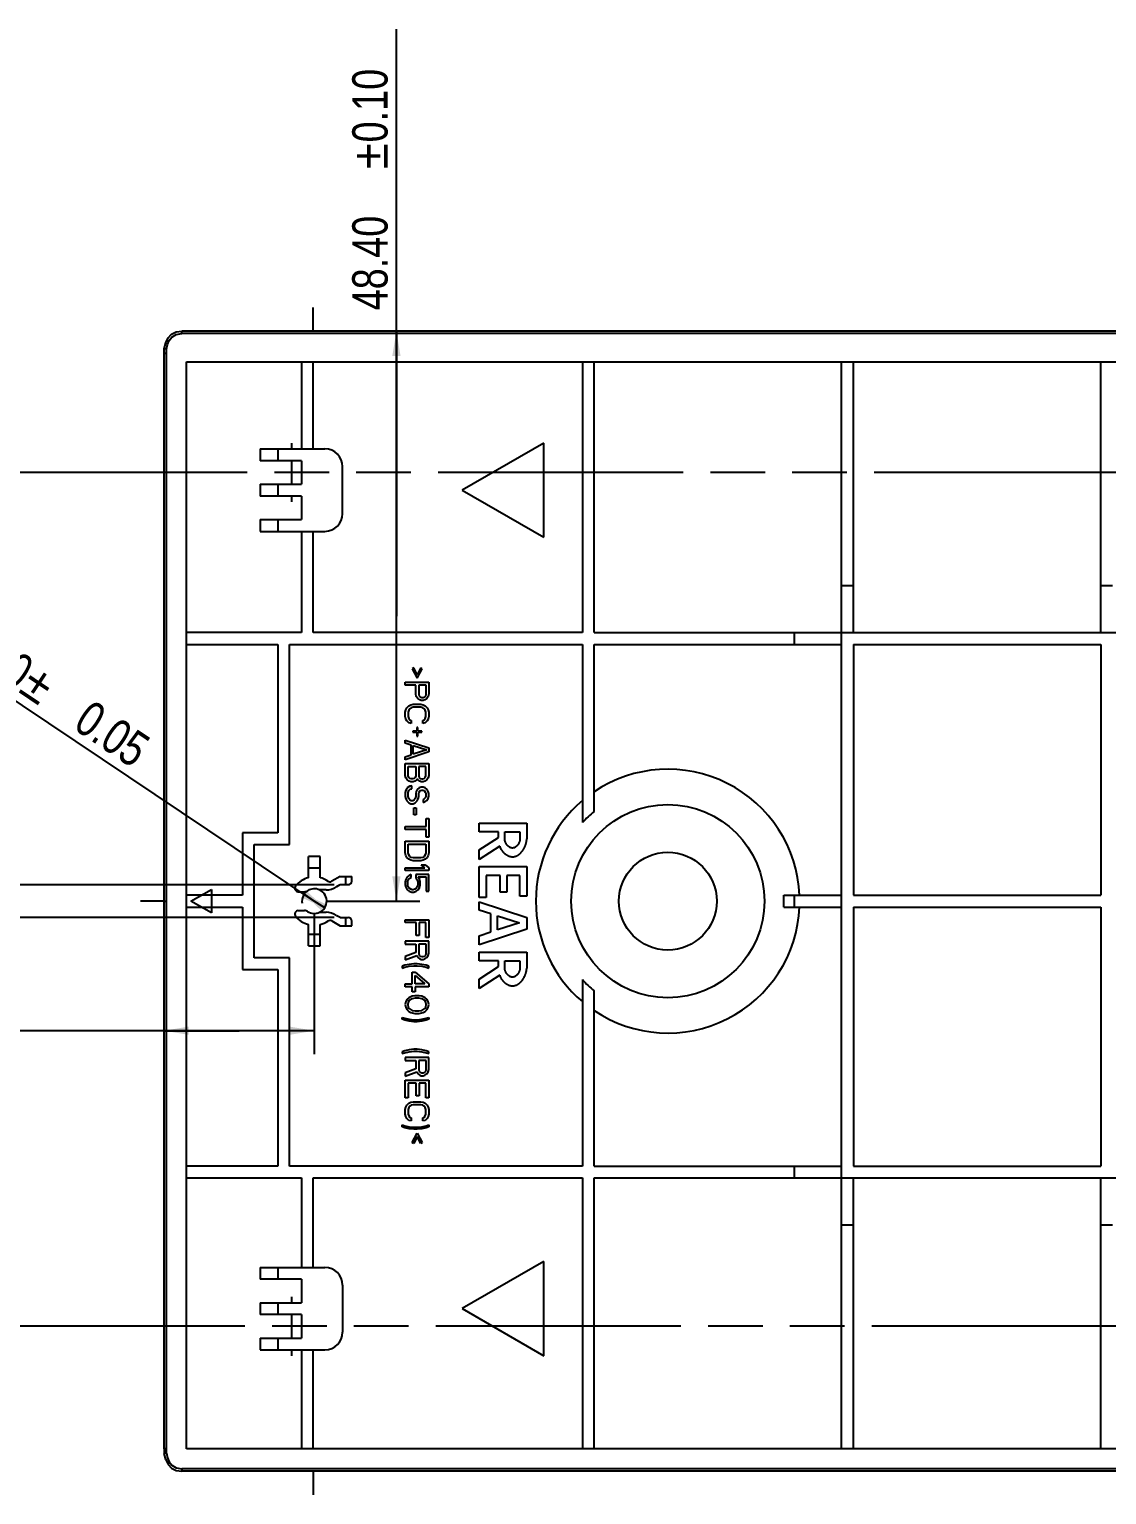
# Model space of a CAD drawing. Header units: millimetres. Extents: x 0 to 841, y 0 to 594.
# Drawn here: x 517.5 to 609, y 325.7 to 450.2 of the extents above; entities that cross this region are included whole.
import ezdxf
from ezdxf.enums import TextEntityAlignment as Align

# ---------------------------------------------------------------- set-up
doc = ezdxf.new("R2010")
doc.units = ezdxf.units.MM
doc.header["$LTSCALE"] = 46.255
doc.linetypes.add('PHANTOM', pattern=[0.8, 0.45, -0.05, 0.1, -0.05, 0.1, -0.05])
doc.layers.get('0').update_dxf_attribs({"linetype": 'CONTINUOUS'})
for name, color, linetype in [('03___PRT_ALL_CURVES', 7, 'CONTINUOUS'), ('06___PRT_ALL_SURFS', 7, 'CONTINUOUS'), ('DEFAULT_3', 7, 'PHANTOM'), ('FEATURE', 7, 'CONTINUOUS')]:
    doc.layers.add(name, color=color, linetype=linetype)
doc.styles.get("Standard").update_dxf_attribs({"font": 'txt', "width": 0.8})
doc.styles.add('TEXTSTYLE_3', font='symbol_asme.ttf')
doc.dimstyles.new('DIMSTYLE_1', dxfattribs={"dimtxt": 3, "dimasz": 2.1, "dimexe": 2, "dimexo": 1, "dimgap": 0.75, "dimtad": 1, "dimzin": 0, "dimdsep": 46, "dimtxsty": 'STANDARD', "dimblk": '_FILLED', "dimblk1": '_FILLED', "dimblk2": '_FILLED', "dimcen": 0.09, "dimazin": 0, "dimtol": 1, "dimtp": 0.05, "dimtm": 0.05, "dimtfac": 1, "dimtofl": 0, "dimtmove": 0, "dimatfit": 3, "dimldrblk": '_FILLED', "dimfxl": 1, "dimtolj": 1, "dimtzin": 0, "dimarcsym": 0})
doc.dimstyles.new('DIMSTYLE_2', dxfattribs={"dimtxt": 3, "dimasz": 2.1, "dimexe": 2, "dimexo": 1, "dimtad": 1, "dimzin": 0, "dimdsep": 46, "dimtxsty": 'STANDARD', "dimblk": '_FILLED', "dimblk1": '_FILLED', "dimblk2": '_FILLED', "dimcen": 0.09, "dimazin": 0, "dimtol": 1, "dimtp": 0.05, "dimtm": 0.05, "dimtfac": 1, "dimtmove": 0, "dimatfit": 2, "dimldrblk": '_FILLED', "dimfxl": 1, "dimtolj": 1, "dimtzin": 0, "dimarcsym": 0})
doc.dimstyles.new('DIMSTYLE_3', dxfattribs={"dimtxt": 3, "dimasz": 2.1, "dimexe": 2, "dimexo": 1, "dimgap": 0.75, "dimtad": 1, "dimzin": 0, "dimdsep": 46, "dimtxsty": 'STANDARD', "dimblk": '_FILLED', "dimblk1": '_FILLED', "dimblk2": '_FILLED', "dimcen": 0.09, "dimazin": 0, "dimtol": 1, "dimtp": 0.1, "dimtm": 0.1, "dimtfac": 1, "dimtofl": 0, "dimtmove": 0, "dimatfit": 3, "dimldrblk": '_FILLED', "dimfxl": 1, "dimtolj": 1, "dimtzin": 0, "dimarcsym": 0})

# ---------------------------------------------------------------- blocks, each defined once
blk = doc.blocks.new('_FILLED')
at = {"color": 0, "linetype": 'BYBLOCK'}
blk.add_solid([(0, 0), (-1, 0.167), (-1, -0.167)], dxfattribs=at)
blk = doc.blocks.new('*D26')
at = {"color": 7, "linetype": 'CONTINUOUS'}
for p, q in [((541.71, 376.12), (505.14, 400.65)), ((540.84, 376.71), (541.71, 376.12)), ((542.59, 375.54), (541.71, 376.12))]:
    blk.add_line(p, q, dxfattribs=at)
at = {"color": 7, "linetype": 'CONTINUOUS', "xscale": 2.1, "yscale": 2.1, "zscale": 2.1}
for p, rotation in [((540.84, 376.71), 146.1588574285), ((542.59, 375.54), 326.1588574285)]:
    blk.add_blockref('_FILLED', p, dxfattribs=dict(at, rotation=rotation))
at = {"color": 7, "linetype": 'CONTINUOUS', "style": 'TEXTSTYLE_3'}
for s, p in [('⌀', (508.49, 399.3)), ('±', (518.35, 392.69))]:
    blk.add_text(s, height=3, rotation=-33.8411, dxfattribs=at).set_placement(p, align=Align.RIGHT)
at = {"color": 7, "linetype": 'CONTINUOUS', "width": 0.8}
for s, p in [('2.10', (516.47, 393.95)), ('0.05', (526.32, 387.35))]:
    blk.add_text(s, height=3, rotation=-33.8411, dxfattribs=at).set_placement(p, align=Align.RIGHT)
blk = doc.blocks.new('*D28')
at = {"color": 7, "linetype": 'CONTINUOUS'}
for p, q in [((501.87, 377.52), (501.87, 399.9)), ((501.87, 399.9), (501.87, 376.12)), ((543.39, 377.52), (499.87, 377.52)), ((501.87, 370.72), (501.87, 376.12)), ((543.39, 374.72), (499.87, 374.72)), ((501.87, 374.72), (501.87, 370.72))]:
    blk.add_line(p, q, dxfattribs=at)
at = {"color": 7, "linetype": 'CONTINUOUS', "xscale": 2.1, "yscale": 2.1, "zscale": 2.1}
for p, rotation in [((501.87, 377.52), 270), ((501.87, 374.72), 90)]:
    blk.add_blockref('_FILLED', p, dxfattribs=dict(at, rotation=rotation))
at = {"color": 7, "linetype": 'CONTINUOUS', "width": 0.8}
for s, p in [('0.05', (501.12, 390.3)), ('2.80', (501.12, 378.43))]:
    blk.add_text(s, height=3, rotation=90, dxfattribs=at).set_placement(p)
at = {"color": 7, "linetype": 'CONTINUOUS', "style": 'TEXTSTYLE_3'}
blk.add_text('±', height=3, rotation=90, dxfattribs=at).set_placement((501.12, 388.03))
blk = doc.blocks.new('*D31')
at = {"color": 7, "linetype": 'CONTINUOUS'}
for p, q in [((541.71, 375.12), (541.71, 363.12)), ((535.34, 365.12), (492.61, 365.12)), ((528.96, 365.12), (535.34, 365.12)), ((541.71, 365.12), (535.34, 365.12))]:
    blk.add_line(p, q, dxfattribs=at)
at = {"color": 7, "linetype": 'CONTINUOUS', "xscale": 2.1, "yscale": 2.1, "zscale": 2.1, "rotation": 180}
blk.add_blockref('_FILLED', (528.96, 365.12), dxfattribs=at)
at = {"color": 7, "linetype": 'CONTINUOUS', "xscale": 2.1, "yscale": 2.1, "zscale": 2.1}
blk.add_blockref('_FILLED', (541.71, 365.12), dxfattribs=at)
at = {"color": 7, "linetype": 'CONTINUOUS', "width": 0.8}
for s, p in [('12.75', (504.61, 365.87)), ('0.05', (516.48, 365.87))]:
    blk.add_text(s, height=3, dxfattribs=at).set_placement(p, align=Align.RIGHT)
at = {"color": 7, "linetype": 'CONTINUOUS', "style": 'TEXTSTYLE_3'}
blk.add_text('±', height=3, dxfattribs=at).set_placement((506.88, 365.87), align=Align.RIGHT)
blk = doc.blocks.new('*D32')
at = {"color": 7, "linetype": 'CONTINUOUS'}
for p, q in [((548.68, 400.32), (548.68, 450.15)), ((548.68, 424.52), (548.68, 400.32)), ((548.68, 376.12), (548.68, 400.32)), ((542.71, 376.12), (550.68, 376.12))]:
    blk.add_line(p, q, dxfattribs=at)
at = {"color": 7, "linetype": 'CONTINUOUS', "xscale": 2.1, "yscale": 2.1, "zscale": 2.1}
for p, rotation in [((548.68, 424.52), 90), ((548.68, 376.12), 270)]:
    blk.add_blockref('_FILLED', p, dxfattribs=dict(at, rotation=rotation))
at = {"color": 7, "linetype": 'CONTINUOUS', "width": 0.8}
for s, p in [('0.10', (547.93, 440.55)), ('48.40', (547.93, 426.29))]:
    blk.add_text(s, height=3, rotation=90, dxfattribs=at).set_placement(p)
at = {"color": 7, "linetype": 'CONTINUOUS', "style": 'TEXTSTYLE_3'}
blk.add_text('±', height=3, rotation=90, dxfattribs=at).set_placement((547.93, 438.29))

msp = doc.modelspace()

# ---------------------------------------------------------------- linework, layer by layer
at = {"color": 7, "linetype": 'CONTINUOUS'}
for start, end in [(282.55604, 64.79123), (122.99589, 189.76168)]:
    msp.add_arc((541.713, 376.122), 1.05, start, end, dxfattribs=at)
at = {"layer": '03___PRT_ALL_CURVES', "color": 7, "linetype": 'CONTINUOUS'}
for p, q in [((541.613, 424.522), (541.613, 426.522)), ((539.813, 414.522), (539.813, 415.022)), ((539.813, 411.522), (539.813, 413.522)), ((528.963, 412.522), (526.963, 412.522)), ((539.813, 410.022), (539.813, 410.522)), ((550.146, 395.922), (550.019, 395.838)), ((550.019, 395.838), (550.444, 395.047)), ((550.444, 395.338), (550.146, 395.922)), ((550.742, 395.922), (550.444, 395.338)), ((550.444, 395.047), (550.87, 395.838)), ((550.87, 395.838), (550.742, 395.922)), ((549.423, 394.463), (549.423, 394.713)), ((549.423, 394.713), (551.423, 394.713)), ((550.317, 394.463), (549.423, 394.463)), ((550.317, 393.713), (550.317, 394.463)), ((550.572, 394.463), (550.572, 393.672)), ((551.21, 394.463), (550.572, 394.463)), ((551.21, 393.672), (551.21, 394.463)), ((551.423, 394.713), (551.423, 393.713)), ((550.359, 393.505), (550.317, 393.713)), ((550.487, 393.338), (550.359, 393.505)), ((550.657, 393.213), (550.487, 393.338)), ((550.572, 393.672), (550.615, 393.547)), ((550.615, 393.547), (550.7, 393.463)), ((550.785, 393.172), (550.657, 393.213)), ((550.7, 393.463), (550.827, 393.422)), ((550.827, 393.422), (550.955, 393.422)), ((550.955, 393.422), (551.083, 393.463)), ((551.083, 393.213), (550.955, 393.172)), ((551.083, 393.463), (551.168, 393.547)), ((551.253, 393.338), (551.083, 393.213)), ((551.168, 393.547), (551.21, 393.672)), ((551.381, 393.505), (551.253, 393.338)), ((551.423, 393.713), (551.381, 393.505)), ((549.423, 392.172), (549.466, 392.38)), ((549.423, 391.797), (549.423, 392.172)), ((549.466, 392.38), (549.551, 392.547)), ((549.551, 392.547), (549.721, 392.713)), ((549.721, 392.338), (549.678, 392.172)), ((549.678, 392.172), (549.678, 391.797)), ((549.721, 392.713), (549.891, 392.797)), ((549.806, 392.463), (549.721, 392.338)), ((549.934, 392.547), (549.806, 392.463)), ((549.891, 392.797), (550.104, 392.838)), ((550.104, 392.588), (549.934, 392.547)), ((550.104, 392.838), (550.742, 392.838)), ((550.742, 392.588), (550.104, 392.588)), ((550.742, 392.838), (550.955, 392.797)), ((550.912, 392.547), (550.742, 392.588)), ((550.955, 393.172), (550.785, 393.172)), ((551.04, 392.463), (550.912, 392.547)), ((550.955, 392.797), (551.125, 392.713)), ((551.125, 392.338), (551.04, 392.463)), ((551.125, 392.713), (551.295, 392.547)), ((551.168, 392.172), (551.125, 392.338)), ((551.168, 391.797), (551.168, 392.172)), ((551.295, 392.547), (551.381, 392.38)), ((551.381, 392.38), (551.423, 392.172)), ((551.423, 392.172), (551.423, 391.797)), ((549.466, 391.588), (549.423, 391.797)), ((549.551, 391.422), (549.466, 391.588)), ((549.721, 391.255), (549.551, 391.422)), ((549.678, 391.797), (549.721, 391.63)), ((549.721, 391.63), (549.806, 391.505)), ((549.934, 391.213), (549.721, 391.255)), ((549.806, 391.505), (549.934, 391.463)), ((549.934, 391.463), (549.934, 391.213)), ((550.402, 390.88), (550.402, 390.547)), ((550.487, 390.88), (550.402, 390.88)), ((550.487, 390.547), (550.487, 390.88)), ((550.912, 391.463), (551.04, 391.505)), ((550.912, 391.213), (550.912, 391.463)), ((551.125, 391.255), (550.912, 391.213)), ((551.04, 391.505), (551.125, 391.63)), ((551.125, 391.63), (551.168, 391.797)), ((551.295, 391.422), (551.125, 391.255)), ((551.381, 391.588), (551.295, 391.422)), ((551.423, 391.797), (551.381, 391.588)), ((549.423, 389.547), (549.423, 389.797)), ((549.423, 389.797), (551.423, 389.13)), ((549.934, 389.38), (549.423, 389.547)), ((550.061, 390.547), (550.061, 390.463)), ((550.402, 390.547), (550.061, 390.547)), ((550.061, 390.463), (550.402, 390.463)), ((550.402, 390.463), (550.402, 390.13)), ((550.402, 390.13), (550.487, 390.13)), ((550.827, 390.547), (550.487, 390.547)), ((550.487, 390.13), (550.487, 390.463)), ((550.487, 390.463), (550.827, 390.463)), ((550.827, 390.463), (550.827, 390.547)), ((551.423, 388.797), (549.423, 388.13)), ((549.423, 388.38), (549.934, 388.547)), ((549.423, 388.13), (549.423, 388.38)), ((549.934, 388.547), (549.934, 389.38)), ((550.104, 388.588), (550.104, 389.338)), ((550.104, 389.338), (551.253, 388.963)), ((551.253, 388.963), (550.104, 388.588)), ((551.423, 389.13), (551.423, 388.797)), ((549.423, 386.797), (549.423, 387.797)), ((549.423, 387.797), (551.423, 387.797)), ((549.678, 386.755), (549.678, 387.547)), ((549.678, 387.547), (550.317, 387.547)), ((550.317, 387.547), (550.317, 386.755)), ((550.572, 387.547), (550.572, 386.755)), ((551.168, 387.547), (550.572, 387.547)), ((551.168, 386.755), (551.168, 387.547)), ((551.423, 387.797), (551.423, 386.797)), ((549.466, 386.588), (549.423, 386.797)), ((549.593, 386.422), (549.466, 386.588)), ((549.593, 385.755), (549.466, 385.547)), ((549.763, 386.297), (549.593, 386.422)), ((549.806, 385.88), (549.593, 385.755)), ((549.721, 386.63), (549.678, 386.755)), ((549.806, 386.547), (549.721, 386.63)), ((549.891, 386.255), (549.763, 386.297)), ((549.934, 386.505), (549.806, 386.547)), ((549.976, 385.922), (549.806, 385.88)), ((550.104, 386.255), (549.891, 386.255)), ((550.061, 386.505), (549.934, 386.505)), ((549.976, 385.672), (549.976, 385.922)), ((550.189, 386.547), (550.061, 386.505)), ((550.232, 386.297), (550.104, 386.255)), ((550.274, 386.63), (550.189, 386.547)), ((550.402, 386.422), (550.232, 386.297)), ((550.317, 386.755), (550.274, 386.63)), ((550.444, 386.505), (550.402, 386.422)), ((550.487, 386.422), (550.444, 386.505)), ((550.615, 385.755), (550.444, 385.588)), ((550.657, 386.297), (550.487, 386.422)), ((550.572, 386.755), (550.615, 386.63)), ((550.615, 386.63), (550.7, 386.547)), ((550.785, 385.797), (550.615, 385.755)), ((550.785, 386.255), (550.657, 386.297)), ((550.7, 386.547), (550.827, 386.505)), ((550.955, 386.255), (550.785, 386.255)), ((550.955, 385.797), (550.785, 385.797)), ((550.827, 386.505), (550.912, 386.505)), ((550.912, 386.505), (551.04, 386.547)), ((551.083, 386.297), (550.955, 386.255)), ((551.125, 385.755), (550.955, 385.797)), ((551.04, 386.547), (551.125, 386.63)), ((551.253, 386.422), (551.083, 386.297)), ((551.125, 386.63), (551.168, 386.755)), ((551.295, 385.588), (551.125, 385.755)), ((551.381, 386.588), (551.253, 386.422)), ((551.423, 386.797), (551.381, 386.588)), ((549.466, 385.547), (549.423, 385.338)), ((549.423, 385.338), (549.423, 385.005)), ((549.423, 385.005), (549.466, 384.797)), ((549.466, 384.797), (549.551, 384.63)), ((549.551, 384.63), (549.721, 384.463)), ((549.678, 385.338), (549.721, 385.505)), ((549.678, 385.005), (549.678, 385.338)), ((549.721, 384.838), (549.678, 385.005)), ((549.721, 385.505), (549.849, 385.63)), ((549.806, 384.713), (549.721, 384.838)), ((549.934, 384.63), (549.806, 384.713)), ((549.849, 385.63), (549.976, 385.672)), ((550.061, 384.63), (549.934, 384.63)), ((550.189, 384.713), (550.061, 384.63)), ((550.274, 384.838), (550.189, 384.713)), ((550.317, 385.005), (550.274, 384.838)), ((550.274, 384.463), (550.444, 384.63)), ((550.359, 385.422), (550.317, 385.255)), ((550.317, 385.255), (550.317, 385.005)), ((550.444, 385.588), (550.359, 385.422)), ((550.444, 384.63), (550.529, 384.797)), ((550.529, 384.797), (550.572, 385.005)), ((550.572, 385.255), (550.615, 385.38)), ((550.572, 385.005), (550.572, 385.255)), ((550.615, 385.38), (550.7, 385.505)), ((550.7, 385.505), (550.827, 385.547)), ((550.827, 385.547), (550.912, 385.547)), ((550.912, 385.547), (551.04, 385.505)), ((551.04, 384.797), (550.955, 384.755)), ((550.955, 384.755), (550.955, 384.505)), ((550.955, 384.505), (551.083, 384.547)), ((551.04, 385.505), (551.125, 385.38)), ((551.125, 384.88), (551.04, 384.797)), ((551.083, 384.547), (551.253, 384.672)), ((551.125, 385.38), (551.168, 385.255)), ((551.168, 385.005), (551.125, 384.88)), ((551.168, 385.255), (551.168, 385.005)), ((551.253, 384.672), (551.381, 384.838)), ((551.381, 385.422), (551.295, 385.588)), ((551.423, 385.255), (551.381, 385.422)), ((551.381, 384.838), (551.423, 385.047)), ((551.423, 385.047), (551.423, 385.255)), ((549.721, 384.463), (549.891, 384.38)), ((549.891, 384.38), (550.104, 384.38)), ((550.104, 384.38), (550.274, 384.463)), ((550.146, 383.463), (550.146, 384.047)), ((550.146, 384.047), (550.359, 384.047)), ((550.359, 383.463), (550.146, 383.463)), ((550.359, 384.047), (550.359, 383.463)), ((549.423, 382.213), (549.423, 382.463)), ((549.423, 382.463), (551.21, 382.463)), ((551.21, 382.213), (549.423, 382.213)), ((551.21, 382.463), (551.21, 383.13)), ((551.21, 383.13), (551.423, 383.13)), ((551.21, 381.547), (551.21, 382.213)), ((551.423, 383.13), (551.423, 381.547)), ((549.423, 380.213), (549.423, 381.213)), ((549.423, 381.213), (551.423, 381.213)), ((549.678, 380.213), (549.678, 380.963)), ((549.678, 380.963), (551.168, 380.963)), ((551.168, 380.963), (551.168, 380.213)), ((551.423, 381.547), (551.21, 381.547)), ((551.423, 381.213), (551.423, 380.213)), ((549.466, 380.005), (549.423, 380.213)), ((549.551, 379.838), (549.466, 380.005)), ((549.721, 379.672), (549.551, 379.838)), ((549.721, 380.047), (549.678, 380.213)), ((549.806, 379.922), (549.721, 380.047)), ((549.891, 379.588), (549.721, 379.672)), ((549.934, 379.838), (549.806, 379.922)), ((550.104, 379.547), (549.891, 379.588)), ((550.104, 379.797), (549.934, 379.838)), ((550.742, 379.797), (550.104, 379.797)), ((550.742, 379.547), (550.104, 379.547)), ((550.912, 379.838), (550.742, 379.797)), ((550.955, 379.588), (550.742, 379.547)), ((551.04, 379.922), (550.912, 379.838)), ((551.125, 379.672), (550.955, 379.588)), ((551.125, 380.047), (551.04, 379.922)), ((551.168, 380.213), (551.125, 380.047)), ((551.295, 379.838), (551.125, 379.672)), ((551.381, 380.005), (551.295, 379.838)), ((551.423, 380.213), (551.381, 380.005)), ((549.423, 378.713), (549.423, 378.963)), ((549.423, 378.963), (551.083, 378.963)), ((551.423, 378.713), (549.423, 378.713)), ((549.763, 378.297), (549.593, 378.172)), ((549.934, 378.38), (549.763, 378.297)), ((549.934, 378.13), (549.934, 378.38)), ((550.317, 378.38), (550.317, 378.088)), ((551.423, 378.38), (550.317, 378.38)), ((551.083, 378.963), (550.785, 379.213)), ((550.785, 379.213), (551.125, 379.213)), ((551.125, 379.213), (551.423, 378.963)), ((551.423, 378.963), (551.423, 378.713)), ((551.423, 376.963), (551.423, 378.38)), ((549.466, 377.963), (549.423, 377.755)), ((549.423, 377.755), (549.423, 377.505)), ((549.423, 377.505), (549.466, 377.297)), ((549.593, 378.172), (549.466, 377.963)), ((549.466, 377.297), (549.593, 377.088)), ((549.593, 377.088), (549.763, 376.963)), ((549.636, 377.755), (549.678, 377.922)), ((549.636, 377.505), (549.636, 377.755)), ((549.678, 377.338), (549.636, 377.505)), ((549.678, 377.922), (549.763, 378.047)), ((549.763, 377.213), (549.678, 377.338)), ((549.763, 378.047), (549.934, 378.13)), ((549.891, 377.13), (549.763, 377.213)), ((550.019, 377.088), (549.891, 377.13)), ((550.104, 377.088), (550.019, 377.088)), ((550.232, 377.13), (550.104, 377.088)), ((550.359, 377.213), (550.232, 377.13)), ((550.317, 378.088), (550.444, 377.922)), ((550.444, 377.338), (550.359, 377.213)), ((550.359, 376.963), (550.529, 377.088)), ((550.444, 377.922), (550.487, 377.755)), ((550.487, 377.505), (550.444, 377.338)), ((550.487, 377.755), (550.487, 377.505)), ((550.657, 377.963), (550.529, 378.172)), ((550.529, 378.172), (551.21, 378.172)), ((550.529, 377.088), (550.657, 377.297)), ((550.7, 377.755), (550.657, 377.963)), ((550.657, 377.297), (550.7, 377.505)), ((550.7, 377.505), (550.7, 377.755)), ((551.21, 378.172), (551.21, 376.963)), ((528.963, 376.122), (526.963, 376.122)), ((549.763, 376.963), (549.976, 376.88)), ((549.976, 376.88), (550.146, 376.88)), ((550.146, 376.88), (550.359, 376.963)), ((551.21, 376.963), (551.423, 376.963)), ((549.423, 374.297), (549.423, 374.547)), ((549.423, 374.547), (551.423, 374.547)), ((551.423, 374.547), (551.423, 373.047)), ((550.359, 374.297), (549.423, 374.297)), ((550.359, 373.213), (550.359, 374.297)), ((550.615, 374.297), (550.615, 373.213)), ((551.168, 374.297), (550.615, 374.297)), ((551.168, 373.047), (551.168, 374.297)), ((549.423, 372.713), (549.423, 372.463)), ((551.423, 372.713), (549.423, 372.713)), ((549.423, 372.463), (550.317, 372.463)), ((550.317, 372.463), (550.317, 371.755)), ((550.615, 373.213), (550.359, 373.213)), ((550.572, 372.463), (550.572, 371.672)), ((551.21, 372.463), (550.572, 372.463)), ((551.423, 373.047), (551.168, 373.047)), ((551.21, 371.672), (551.21, 372.463)), ((551.423, 371.713), (551.423, 372.713)), ((550.317, 371.755), (549.423, 371.422)), ((549.423, 371.13), (550.402, 371.505)), ((549.423, 371.422), (549.423, 371.13)), ((550.402, 371.505), (550.487, 371.338)), ((550.487, 371.338), (550.657, 371.213)), ((550.572, 371.672), (550.615, 371.547)), ((550.615, 371.547), (550.7, 371.463)), ((550.657, 371.213), (550.785, 371.172)), ((550.7, 371.463), (550.827, 371.422)), ((550.785, 371.172), (550.955, 371.172)), ((550.827, 371.422), (550.955, 371.422)), ((550.955, 371.422), (551.083, 371.463)), ((550.955, 371.172), (551.083, 371.213)), ((551.083, 371.463), (551.168, 371.547)), ((551.083, 371.213), (551.253, 371.338)), ((551.168, 371.547), (551.21, 371.672)), ((551.253, 371.338), (551.381, 371.505)), ((551.381, 371.505), (551.423, 371.713)), ((549.381, 370.672), (549.168, 370.588)), ((549.168, 370.588), (549.168, 370.422)), ((549.168, 370.422), (549.381, 370.505)), ((549.763, 370.755), (549.381, 370.672)), ((549.381, 370.505), (549.763, 370.588)), ((550.146, 370.797), (549.763, 370.755)), ((549.763, 370.588), (550.146, 370.63)), ((550.019, 369.088), (550.019, 370.088)), ((550.019, 370.088), (550.274, 370.088)), ((550.444, 370.797), (550.146, 370.797)), ((550.146, 370.63), (550.444, 370.63)), ((550.274, 370.088), (551.423, 369.088)), ((550.274, 369.088), (550.274, 369.797)), ((550.274, 369.797), (551.083, 369.088)), ((550.827, 370.755), (550.444, 370.797)), ((550.444, 370.63), (550.827, 370.588)), ((551.21, 370.672), (550.827, 370.755)), ((550.827, 370.588), (551.21, 370.505)), ((551.423, 370.588), (551.21, 370.672)), ((551.21, 370.505), (551.423, 370.422)), ((551.423, 370.422), (551.423, 370.588)), ((549.423, 368.838), (549.423, 369.088)), ((549.423, 369.088), (550.019, 369.088)), ((550.019, 368.838), (549.423, 368.838)), ((550.019, 368.422), (550.019, 368.838)), ((550.274, 368.422), (550.019, 368.422)), ((551.083, 369.088), (550.274, 369.088)), ((550.274, 368.838), (550.274, 368.422)), ((551.423, 368.838), (550.274, 368.838)), ((551.423, 369.088), (551.423, 368.838)), ((549.466, 367.588), (549.423, 367.338)), ((549.423, 367.338), (549.466, 367.088)), ((549.593, 367.797), (549.466, 367.588)), ((549.466, 367.088), (549.593, 366.88)), ((549.721, 367.922), (549.593, 367.797)), ((549.678, 367.547), (549.636, 367.338)), ((549.636, 367.338), (549.678, 367.13)), ((549.763, 367.672), (549.678, 367.547)), ((549.678, 367.13), (549.763, 367.005)), ((549.891, 368.005), (549.721, 367.922)), ((550.019, 367.838), (549.763, 367.672)), ((550.019, 368.047), (549.891, 368.005)), ((550.232, 368.088), (550.019, 368.047)), ((550.274, 367.88), (550.019, 367.838)), ((550.615, 368.088), (550.232, 368.088)), ((550.572, 367.88), (550.274, 367.88)), ((550.827, 367.838), (550.572, 367.88)), ((550.827, 368.047), (550.615, 368.088)), ((550.955, 368.005), (550.827, 368.047)), ((551.083, 367.672), (550.827, 367.838)), ((551.125, 367.922), (550.955, 368.005)), ((551.168, 367.547), (551.083, 367.672)), ((551.083, 367.005), (551.168, 367.13)), ((551.253, 367.797), (551.125, 367.922)), ((551.21, 367.338), (551.168, 367.547)), ((551.168, 367.13), (551.21, 367.338)), ((551.381, 367.588), (551.253, 367.797)), ((551.253, 366.88), (551.381, 367.088)), ((551.423, 367.338), (551.381, 367.588)), ((551.381, 367.088), (551.423, 367.338)), ((549.168, 366.088), (549.168, 366.255)), ((549.168, 366.255), (549.381, 366.172)), ((549.381, 366.005), (549.168, 366.088)), ((549.381, 366.172), (549.763, 366.088)), ((549.763, 365.922), (549.381, 366.005)), ((549.593, 366.88), (549.721, 366.755)), ((549.721, 366.755), (549.891, 366.672)), ((549.763, 367.005), (550.019, 366.838)), ((549.763, 366.088), (550.146, 366.047)), ((550.146, 365.88), (549.763, 365.922)), ((549.891, 366.672), (550.019, 366.63)), ((550.019, 366.838), (550.274, 366.797)), ((550.019, 366.63), (550.232, 366.588)), ((550.146, 366.047), (550.444, 366.047)), ((550.444, 365.88), (550.146, 365.88)), ((550.232, 366.588), (550.615, 366.588)), ((550.274, 366.797), (550.572, 366.797)), ((550.444, 366.047), (550.827, 366.088)), ((550.827, 365.922), (550.444, 365.88)), ((550.572, 366.797), (550.827, 366.838)), ((550.615, 366.588), (550.827, 366.63)), ((550.827, 366.838), (551.083, 367.005)), ((550.827, 366.63), (550.955, 366.672)), ((550.827, 366.088), (551.21, 366.172)), ((551.21, 366.005), (550.827, 365.922)), ((550.955, 366.672), (551.125, 366.755)), ((551.125, 366.755), (551.253, 366.88)), ((551.21, 366.172), (551.423, 366.255)), ((551.423, 366.088), (551.21, 366.005)), ((551.423, 366.255), (551.423, 366.088)), ((549.381, 363.422), (549.168, 363.338)), ((549.168, 363.338), (549.168, 363.172)), ((549.763, 363.505), (549.381, 363.422)), ((549.381, 363.255), (549.763, 363.338)), ((550.146, 363.547), (549.763, 363.505)), ((549.763, 363.338), (550.146, 363.38)), ((550.444, 363.547), (550.146, 363.547)), ((550.146, 363.38), (550.444, 363.38)), ((550.827, 363.505), (550.444, 363.547)), ((550.444, 363.38), (550.827, 363.338)), ((551.21, 363.422), (550.827, 363.505)), ((550.827, 363.338), (551.21, 363.255)), ((551.423, 363.338), (551.21, 363.422)), ((551.423, 363.172), (551.423, 363.338)), ((549.168, 363.172), (549.381, 363.255)), ((549.423, 362.838), (549.423, 362.588)), ((551.423, 362.838), (549.423, 362.838)), ((549.423, 362.588), (550.317, 362.588)), ((550.317, 362.588), (550.317, 361.88)), ((550.572, 362.588), (550.572, 361.797)), ((551.21, 362.588), (550.572, 362.588)), ((551.21, 363.255), (551.423, 363.172)), ((551.21, 361.797), (551.21, 362.588)), ((551.423, 361.838), (551.423, 362.838)), ((550.317, 361.88), (549.423, 361.547)), ((549.423, 361.255), (550.402, 361.63)), ((549.423, 361.547), (549.423, 361.255)), ((549.423, 359.422), (549.423, 360.922)), ((549.423, 360.922), (551.423, 360.922)), ((550.402, 361.63), (550.487, 361.463)), ((550.487, 361.463), (550.657, 361.338)), ((550.572, 361.797), (550.615, 361.672)), ((550.615, 361.672), (550.7, 361.588)), ((550.657, 361.338), (550.785, 361.297)), ((550.7, 361.588), (550.827, 361.547)), ((550.785, 361.297), (550.955, 361.297)), ((550.827, 361.547), (550.955, 361.547)), ((550.955, 361.547), (551.083, 361.588)), ((550.955, 361.297), (551.083, 361.338)), ((551.083, 361.588), (551.168, 361.672)), ((551.083, 361.338), (551.253, 361.463)), ((551.168, 361.672), (551.21, 361.797)), ((551.253, 361.463), (551.381, 361.63)), ((551.381, 361.63), (551.423, 361.838)), ((551.423, 360.922), (551.423, 359.422)), ((549.678, 360.672), (549.678, 359.422)), ((550.359, 360.672), (549.678, 360.672)), ((550.359, 359.588), (550.359, 360.672)), ((550.615, 360.672), (550.615, 359.588)), ((551.168, 360.672), (550.615, 360.672)), ((551.168, 359.422), (551.168, 360.672)), ((549.678, 359.422), (549.423, 359.422)), ((549.423, 358.422), (549.466, 358.63)), ((549.423, 358.047), (549.423, 358.422)), ((549.466, 358.63), (549.551, 358.797)), ((549.551, 358.797), (549.721, 358.963)), ((549.721, 358.588), (549.678, 358.422)), ((549.678, 358.422), (549.678, 358.047)), ((549.721, 358.963), (549.891, 359.047)), ((549.806, 358.713), (549.721, 358.588)), ((549.934, 358.797), (549.806, 358.713)), ((549.891, 359.047), (550.104, 359.088)), ((550.104, 358.838), (549.934, 358.797)), ((550.104, 359.088), (550.742, 359.088)), ((550.742, 358.838), (550.104, 358.838)), ((550.615, 359.588), (550.359, 359.588)), ((550.742, 359.088), (550.955, 359.047)), ((550.912, 358.797), (550.742, 358.838)), ((551.04, 358.713), (550.912, 358.797)), ((550.955, 359.047), (551.125, 358.963)), ((551.125, 358.588), (551.04, 358.713)), ((551.125, 358.963), (551.295, 358.797)), ((551.168, 358.422), (551.125, 358.588)), ((551.423, 359.422), (551.168, 359.422)), ((551.168, 358.047), (551.168, 358.422)), ((551.295, 358.797), (551.381, 358.63)), ((551.381, 358.63), (551.423, 358.422)), ((551.423, 358.422), (551.423, 358.047)), ((549.168, 356.963), (549.168, 357.13)), ((549.168, 357.13), (549.381, 357.047)), ((549.466, 357.838), (549.423, 358.047)), ((549.551, 357.672), (549.466, 357.838)), ((549.721, 357.505), (549.551, 357.672)), ((549.678, 358.047), (549.721, 357.88)), ((549.721, 357.88), (549.806, 357.755)), ((549.934, 357.463), (549.721, 357.505)), ((549.806, 357.755), (549.934, 357.713)), ((549.934, 357.713), (549.934, 357.463)), ((550.912, 357.713), (551.04, 357.755)), ((550.912, 357.463), (550.912, 357.713)), ((551.125, 357.505), (550.912, 357.463)), ((551.04, 357.755), (551.125, 357.88)), ((551.125, 357.88), (551.168, 358.047)), ((551.295, 357.672), (551.125, 357.505)), ((551.21, 357.047), (551.423, 357.13)), ((551.381, 357.838), (551.295, 357.672)), ((551.423, 358.047), (551.381, 357.838)), ((551.423, 357.13), (551.423, 356.963)), ((549.381, 356.88), (549.168, 356.963)), ((549.381, 357.047), (549.763, 356.963)), ((549.763, 356.797), (549.381, 356.88)), ((549.763, 356.963), (550.146, 356.922)), ((550.146, 356.755), (549.763, 356.797)), ((550.019, 355.63), (550.444, 356.422)), ((550.146, 356.922), (550.444, 356.922)), ((550.444, 356.755), (550.146, 356.755)), ((550.444, 356.13), (550.146, 355.547)), ((550.444, 356.922), (550.827, 356.963)), ((550.827, 356.797), (550.444, 356.755)), ((550.444, 356.422), (550.87, 355.63)), ((550.742, 355.547), (550.444, 356.13)), ((550.827, 356.963), (551.21, 357.047)), ((551.21, 356.88), (550.827, 356.797)), ((551.423, 356.963), (551.21, 356.88)), ((550.146, 355.547), (550.019, 355.63)), ((550.87, 355.63), (550.742, 355.547)), ((539.813, 342.022), (539.813, 342.522)), ((539.813, 339.022), (539.813, 341.022)), ((528.963, 340.022), (526.963, 340.022)), ((539.813, 337.522), (539.813, 338.022)), ((541.613, 327.722), (541.613, 325.722))]:
    msp.add_line(p, q, dxfattribs=at)
at = {"layer": '06___PRT_ALL_SURFS', "color": 7, "linetype": 'CONTINUOUS'}
for p, q in [((531.238, 376.122), (532.975, 377.122)), ((532.975, 377.122), (532.975, 375.122)), ((532.975, 375.122), (531.238, 376.122))]:
    msp.add_line(p, q, dxfattribs=at)
at = {"layer": 'DEFAULT_3', "color": 7, "linetype": 'PHANTOM'}
for p, q in [((758.047, 412.522), (488.082, 412.522)), ((757.851, 340.022), (495.682, 340.022))]:
    msp.add_line(p, q, dxfattribs=at)
at = {"layer": 'FEATURE', "color": 7, "linetype": 'CONTINUOUS'}
for p, q in [((529.982, 424.244), (530.463, 424.322)), ((530.463, 424.322), (530.463, 424.522)), ((729.063, 424.522), (530.463, 424.522)), ((529.179, 422.994), (529.259, 423.384)), ((528.963, 329.622), (528.963, 422.622)), ((529.163, 422.622), (528.963, 422.622)), ((529.163, 422.622), (529.165, 422.813)), ((529.163, 329.622), (529.163, 422.622)), ((529.165, 422.813), (529.179, 422.994)), ((530.863, 329.622), (530.863, 421.922)), ((530.863, 421.922), (727.563, 421.922)), ((540.613, 421.922), (540.613, 414.522)), ((541.613, 414.522), (541.613, 421.922)), ((564.461, 421.922), (564.461, 398.922)), ((565.461, 398.922), (565.461, 421.922)), ((586.461, 329.622), (586.461, 421.922)), ((587.461, 398.922), (587.461, 421.922)), ((608.461, 398.922), (608.461, 421.922)), ((537.113, 414.522), (537.113, 413.522)), ((537.113, 414.522), (542.613, 414.522)), ((538.613, 414.522), (538.613, 413.522)), ((540.613, 413.522), (537.113, 413.522)), ((540.613, 413.522), (540.613, 411.522)), ((544.113, 409.022), (544.113, 413.022)), ((537.113, 411.522), (537.113, 410.522)), ((537.113, 411.522), (540.613, 411.522)), ((538.613, 411.522), (538.613, 410.522)), ((540.613, 410.522), (537.113, 410.522)), ((540.613, 410.522), (540.613, 408.522)), ((537.113, 408.522), (537.113, 407.522)), ((537.113, 408.522), (540.613, 408.522)), ((538.613, 408.522), (538.613, 407.522)), ((537.113, 407.522), (542.613, 407.522)), ((540.613, 407.522), (540.613, 398.922)), ((541.613, 398.922), (541.613, 407.522)), ((586.461, 402.922), (587.461, 402.922)), ((608.461, 402.922), (609.461, 402.922)), ((540.613, 398.922), (530.863, 398.922)), ((564.461, 398.922), (541.613, 398.922)), ((565.461, 398.922), (694.261, 398.922)), ((582.461, 397.922), (582.461, 398.922)), ((530.863, 397.922), (538.613, 397.922)), ((538.613, 397.922), (538.613, 381.922)), ((539.613, 380.922), (539.613, 397.922)), ((539.613, 397.922), (564.461, 397.922)), ((564.461, 397.922), (564.461, 382.787)), ((565.461, 383.733), (565.461, 397.922)), ((565.461, 397.922), (586.461, 397.922)), ((587.461, 397.922), (587.461, 376.622)), ((587.461, 397.922), (608.461, 397.922)), ((608.461, 397.922), (608.461, 376.622)), ((535.613, 381.922), (535.613, 376.622)), ((538.613, 381.922), (535.613, 381.922)), ((536.613, 371.322), (536.613, 380.922)), ((536.613, 380.922), (539.613, 380.922)), ((541.213, 378.11), (541.213, 379.922)), ((542.213, 379.922), (541.213, 379.922)), ((542.213, 378.11), (542.213, 379.922)), ((542.213, 378.922), (541.213, 378.922)), ((542.727, 377.072), (542.16, 377.072)), ((543.906, 378.222), (543.185, 377.805)), ((543.629, 377.369), (543.894, 377.522)), ((543.894, 377.522), (544.594, 377.522)), ((543.906, 378.222), (544.894, 378.222)), ((544.394, 377.522), (544.394, 378.222)), ((544.894, 377.822), (544.894, 378.222)), ((528.963, 376.122), (529.163, 376.122)), ((535.613, 376.622), (530.863, 376.622)), ((540.352, 376.922), (540.869, 376.922)), ((581.55, 376.622), (586.461, 376.622)), ((582.461, 375.622), (582.461, 376.622)), ((587.461, 376.622), (608.461, 376.622)), ((530.863, 375.622), (535.613, 375.622)), ((535.613, 375.622), (535.613, 370.322)), ((540.352, 375.322), (540.869, 375.322)), ((542.16, 375.172), (542.727, 375.172)), ((543.894, 374.722), (543.629, 374.874)), ((543.894, 374.722), (544.594, 374.722)), ((544.394, 374.022), (544.394, 374.722)), ((581.55, 375.622), (586.461, 375.622)), ((587.461, 375.622), (587.461, 353.622)), ((587.461, 375.622), (608.461, 375.622)), ((608.461, 375.622), (608.461, 353.622)), ((541.213, 372.322), (541.213, 374.134)), ((541.213, 373.322), (542.213, 373.322)), ((542.213, 372.322), (542.213, 374.134)), ((543.185, 374.438), (543.906, 374.022)), ((543.906, 374.022), (544.894, 374.022)), ((544.894, 374.022), (544.894, 374.422)), ((541.213, 372.322), (542.213, 372.322)), ((539.613, 371.322), (536.613, 371.322)), ((539.613, 353.622), (539.613, 371.322)), ((535.613, 370.322), (538.613, 370.322)), ((538.613, 370.322), (538.613, 353.622)), ((564.461, 369.456), (564.461, 353.622)), ((565.461, 353.622), (565.461, 368.51)), ((538.613, 353.622), (530.863, 353.622)), ((564.461, 353.622), (539.613, 353.622)), ((565.461, 353.622), (586.461, 353.622)), ((582.461, 352.622), (582.461, 353.622)), ((587.461, 353.622), (608.461, 353.622)), ((530.863, 352.622), (540.613, 352.622)), ((540.613, 352.622), (540.613, 345.022)), ((541.613, 345.022), (541.613, 352.622)), ((541.613, 352.622), (564.461, 352.622)), ((564.461, 352.622), (564.461, 329.622)), ((565.461, 329.622), (565.461, 352.622)), ((565.461, 352.622), (694.261, 352.622)), ((587.461, 329.622), (587.461, 352.622)), ((608.461, 329.622), (608.461, 352.622)), ((587.461, 348.622), (586.461, 348.622)), ((609.461, 348.622), (608.461, 348.622)), ((537.113, 345.022), (537.113, 344.022)), ((537.113, 345.022), (542.613, 345.022)), ((538.613, 345.022), (538.613, 344.022)), ((540.613, 344.022), (537.113, 344.022)), ((540.613, 344.022), (540.613, 342.022)), ((544.113, 343.522), (544.113, 339.522)), ((537.113, 342.022), (537.113, 341.022)), ((537.113, 342.022), (540.613, 342.022)), ((540.613, 341.022), (537.113, 341.022)), ((538.613, 342.022), (538.613, 341.022)), ((540.613, 341.022), (540.613, 339.022)), ((537.113, 339.022), (537.113, 338.022)), ((537.113, 339.022), (540.613, 339.022)), ((538.613, 339.022), (538.613, 338.022)), ((537.113, 338.022), (542.613, 338.022)), ((540.613, 338.022), (540.613, 329.622)), ((541.613, 329.622), (541.613, 338.022)), ((529.163, 329.622), (528.963, 329.622)), ((529.008, 329.225), (528.981, 329.222)), ((529.099, 328.708), (528.981, 329.222)), ((529.179, 329.249), (529.008, 329.225)), ((529.099, 328.708), (529.308, 328.279)), ((529.165, 329.431), (529.163, 329.622)), ((529.179, 329.249), (529.165, 329.431)), ((529.179, 329.249), (529.259, 328.859)), ((727.563, 329.622), (530.863, 329.622)), ((529.983, 327.999), (530.463, 327.922)), ((530.463, 327.922), (530.463, 327.722)), ((729.164, 327.922), (530.463, 327.922)), ((729.063, 327.722), (530.463, 327.722))]:
    msp.add_line(p, q, dxfattribs=at)
at = {"layer": 'FEATURE', "color": 40, "linetype": 'CONTINUOUS'}
for p, q in [((561.188, 415.022), (554.26, 411.021)), ((561.188, 407.022), (561.188, 415.021)), ((554.26, 411.022), (561.188, 407.021)), ((555.707, 382.003), (555.707, 382.753)), ((555.707, 382.753), (559.741, 382.753)), ((557.337, 382.003), (555.707, 382.003)), ((557.337, 381.523), (557.337, 382.003)), ((557.873, 381.399), (557.873, 382.003)), ((557.873, 382.003), (559.16, 382.003)), ((559.16, 382.003), (559.16, 381.399)), ((559.741, 382.753), (559.741, 381.399)), ((555.707, 380.468), (557.337, 381.523)), ((557.45, 380.789), (555.707, 379.656)), ((555.707, 379.656), (555.707, 380.469)), ((555.707, 376.438), (555.707, 379.056)), ((555.707, 379.056), (559.741, 379.056)), ((556.3, 378.306), (556.3, 376.438)), ((557.479, 378.306), (556.3, 378.306)), ((557.479, 376.883), (557.479, 378.305)), ((558.043, 378.306), (558.043, 376.884)), ((559.149, 378.306), (558.043, 378.306)), ((559.149, 376.534), (559.149, 378.305)), ((559.741, 379.056), (559.741, 376.534)), ((556.3, 376.438), (555.707, 376.438)), ((555.707, 375.365), (555.707, 376.07)), ((555.707, 376.07), (559.741, 374.721)), ((558.043, 376.883), (557.479, 376.883)), ((559.741, 376.534), (559.149, 376.534)), ((556.706, 375.049), (555.707, 375.365)), ((556.706, 373.509), (556.706, 375.049)), ((557.253, 373.684), (557.253, 374.874)), ((557.253, 374.874), (559.126, 374.276)), ((559.741, 374.721), (559.741, 373.74)), ((559.741, 373.74), (555.707, 372.408)), ((555.707, 373.187), (556.706, 373.509)), ((559.126, 374.275), (557.253, 373.684)), ((555.707, 372.408), (555.707, 373.187)), ((555.707, 371.041), (555.707, 371.792)), ((555.707, 371.792), (559.741, 371.792)), ((557.337, 371.041), (555.707, 371.041)), ((557.337, 370.562), (557.337, 371.041)), ((557.874, 370.434), (557.873, 371.041)), ((557.873, 371.041), (559.16, 371.041)), ((559.16, 371.041), (559.16, 370.438)), ((559.741, 371.792), (559.741, 370.438)), ((555.707, 369.507), (557.337, 370.562)), ((557.45, 369.828), (555.707, 368.694)), ((555.707, 368.694), (555.707, 369.507)), ((561.188, 345.522), (554.26, 341.521)), ((561.188, 337.522), (561.188, 345.521)), ((554.26, 341.522), (561.188, 337.521))]:
    msp.add_line(p, q, dxfattribs=at)
at = {"layer": 'FEATURE', "color": 7, "linetype": 'CONTINUOUS'}
for points in [[(528.981, 423.022), (529.099, 423.535), (529.308, 423.965), (529.604, 424.273), (529.99, 424.46), (530.463, 424.522)], [(729.263, 424.322), (729.164, 424.321), (530.463, 424.322)], [(529.259, 423.384), (529.39, 423.721), (529.617, 424.021), (529.982, 424.244)], [(528.963, 422.622), (528.964, 422.759), (528.969, 422.893), (528.981, 423.022)], [(529.179, 422.994), (529.008, 423.018), (528.981, 423.022)], [(528.963, 329.622), (528.964, 329.484), (528.969, 329.35), (528.981, 329.222)], [(529.259, 328.859), (529.391, 328.522), (529.617, 328.222), (529.983, 327.999)], [(529.308, 328.278), (529.604, 327.97), (529.99, 327.784), (530.463, 327.722)]]:
    msp.add_lwpolyline(points, dxfattribs=at)
at = {"layer": 'FEATURE', "color": 40, "linetype": 'CONTINUOUS'}
for points in [[(557.45, 380.789), (557.458, 380.762), (557.467, 380.735), (557.476, 380.707), (557.486, 380.68), (557.497, 380.653), (557.509, 380.626), (557.522, 380.599), (557.535, 380.573), (557.55, 380.546), (557.565, 380.52), (557.58, 380.494), (557.597, 380.468), (557.614, 380.443), (557.632, 380.418), (557.65, 380.393), (557.669, 380.369), (557.689, 380.344), (557.709, 380.321), (557.73, 380.297), (557.751, 380.274), (557.773, 380.252), (557.795, 380.23), (557.818, 380.209), (557.841, 380.188), (557.865, 380.167), (557.889, 380.147), (557.914, 380.128), (557.939, 380.109), (557.964, 380.091), (557.99, 380.074), (558.016, 380.057), (558.042, 380.041), (558.069, 380.026), (558.095, 380.011), (558.123, 379.997), (558.15, 379.984), (558.177, 379.972), (558.205, 379.96), (558.233, 379.95), (558.261, 379.94), (558.289, 379.931), (558.317, 379.923), (558.346, 379.916), (558.374, 379.909), (558.402, 379.904), (558.431, 379.9), (558.459, 379.897), (558.488, 379.894), (558.516, 379.893), (558.544, 379.893)], [(557.878, 381.328), (557.877, 381.333), (557.877, 381.339), (557.876, 381.344), (557.876, 381.35), (557.875, 381.356), (557.875, 381.361), (557.874, 381.367), (557.874, 381.372), (557.874, 381.378), (557.874, 381.383), (557.874, 381.388), (557.874, 381.394), (557.873, 381.399)], [(557.883, 381.291), (557.883, 381.295), (557.882, 381.299), (557.881, 381.303), (557.881, 381.307), (557.88, 381.312), (557.88, 381.316), (557.879, 381.32), (557.878, 381.324), (557.878, 381.328)], [(557.891, 381.254), (557.89, 381.258), (557.889, 381.263), (557.888, 381.267), (557.887, 381.271), (557.887, 381.275), (557.886, 381.279), (557.885, 381.283), (557.884, 381.287), (557.883, 381.291)], [(557.906, 381.199), (557.904, 381.204), (557.903, 381.21), (557.901, 381.215), (557.9, 381.221), (557.898, 381.227), (557.896, 381.232), (557.895, 381.238), (557.894, 381.243), (557.892, 381.249), (557.891, 381.254)], [(557.918, 381.162), (557.917, 381.166), (557.915, 381.171), (557.914, 381.176), (557.912, 381.18), (557.91, 381.185), (557.909, 381.189), (557.907, 381.194), (557.906, 381.199)], [(558.528, 380.632), (558.517, 380.632), (558.502, 380.632), (558.486, 380.633), (558.471, 380.634), (558.455, 380.636), (558.44, 380.639), (558.425, 380.642), (558.41, 380.646), (558.395, 380.65), (558.38, 380.655), (558.365, 380.661), (558.35, 380.667), (558.336, 380.673), (558.321, 380.68), (558.307, 380.687), (558.293, 380.695), (558.278, 380.703), (558.264, 380.712), (558.25, 380.721), (558.237, 380.73), (558.223, 380.74), (558.21, 380.75), (558.196, 380.761), (558.183, 380.772), (558.17, 380.783), (558.158, 380.795), (558.145, 380.807), (558.133, 380.819), (558.121, 380.832), (558.109, 380.845), (558.097, 380.858), (558.086, 380.871), (558.074, 380.885), (558.063, 380.899), (558.053, 380.913), (558.042, 380.927), (558.032, 380.942), (558.022, 380.957), (558.012, 380.972), (558.003, 380.987), (557.993, 381.002), (557.985, 381.018), (557.976, 381.033), (557.968, 381.049), (557.96, 381.065), (557.952, 381.081), (557.945, 381.097), (557.938, 381.113), (557.931, 381.129), (557.924, 381.145), (557.918, 381.162)], [(559.16, 381.399), (559.16, 381.382), (559.159, 381.365), (559.158, 381.347), (559.156, 381.33), (559.154, 381.312), (559.151, 381.294), (559.148, 381.276), (559.144, 381.258), (559.14, 381.24), (559.135, 381.222), (559.13, 381.204), (559.125, 381.186), (559.119, 381.168), (559.112, 381.15), (559.106, 381.131), (559.099, 381.113), (559.091, 381.095), (559.083, 381.078), (559.075, 381.06), (559.066, 381.042), (559.057, 381.025), (559.048, 381.007), (559.038, 380.99), (559.028, 380.973), (559.018, 380.957), (559.007, 380.94), (558.996, 380.924), (558.985, 380.908), (558.973, 380.892), (558.961, 380.877), (558.949, 380.861), (558.936, 380.847), (558.923, 380.832), (558.91, 380.818), (558.897, 380.804), (558.884, 380.791), (558.87, 380.778), (558.856, 380.766), (558.841, 380.754), (558.827, 380.742), (558.812, 380.731), (558.798, 380.72), (558.782, 380.71), (558.767, 380.701), (558.752, 380.692), (558.736, 380.683), (558.721, 380.675), (558.705, 380.668), (558.689, 380.661), (558.672, 380.655), (558.656, 380.65), (558.64, 380.645), (558.623, 380.641), (558.606, 380.638), (558.59, 380.635), (558.573, 380.633), (558.556, 380.632), (558.539, 380.632), (558.528, 380.632)], [(558.544, 379.893), (558.577, 379.893), (558.609, 379.895), (558.642, 379.898), (558.674, 379.903), (558.706, 379.909), (558.737, 379.916), (558.769, 379.925), (558.8, 379.935), (558.831, 379.946), (558.862, 379.958), (558.892, 379.972), (558.922, 379.987), (558.952, 380.003), (558.981, 380.02), (559.01, 380.038), (559.039, 380.057), (559.067, 380.078), (559.095, 380.099), (559.123, 380.121), (559.15, 380.144), (559.176, 380.168), (559.203, 380.192), (559.228, 380.218), (559.254, 380.244), (559.279, 380.271), (559.303, 380.299), (559.327, 380.327), (559.35, 380.356), (559.373, 380.386), (559.395, 380.416), (559.417, 380.447), (559.438, 380.478), (559.458, 380.51), (559.478, 380.543), (559.497, 380.575), (559.516, 380.608), (559.534, 380.642), (559.551, 380.675), (559.568, 380.709), (559.584, 380.744), (559.599, 380.778), (559.614, 380.813), (559.628, 380.848), (559.641, 380.883), (559.653, 380.918), (559.665, 380.953), (559.676, 380.988), (559.686, 381.023), (559.695, 381.058), (559.704, 381.093), (559.711, 381.128), (559.718, 381.163), (559.724, 381.197), (559.729, 381.232), (559.733, 381.266), (559.736, 381.3), (559.739, 381.333), (559.74, 381.367), (559.741, 381.399)], [(557.45, 369.828), (557.458, 369.8), (557.467, 369.773), (557.476, 369.746), (557.486, 369.719), (557.497, 369.692), (557.509, 369.665), (557.522, 369.638), (557.535, 369.611), (557.55, 369.585), (557.565, 369.558), (557.58, 369.532), (557.597, 369.507), (557.614, 369.481), (557.632, 369.456), (557.65, 369.431), (557.669, 369.407), (557.689, 369.383), (557.709, 369.359), (557.73, 369.336), (557.751, 369.313), (557.773, 369.29), (557.795, 369.269), (557.818, 369.247), (557.841, 369.226), (557.865, 369.206), (557.889, 369.186), (557.914, 369.167), (557.939, 369.148), (557.964, 369.13), (557.99, 369.112), (558.016, 369.096), (558.042, 369.08), (558.069, 369.064), (558.095, 369.05), (558.123, 369.036), (558.15, 369.023), (558.177, 369.01), (558.205, 368.999), (558.233, 368.988), (558.261, 368.978), (558.289, 368.969), (558.317, 368.961), (558.346, 368.954), (558.374, 368.948), (558.402, 368.943), (558.431, 368.938), (558.459, 368.935), (558.488, 368.933), (558.516, 368.932), (558.544, 368.932)], [(557.875, 370.394), (557.875, 370.398), (557.875, 370.402), (557.874, 370.406), (557.874, 370.41), (557.874, 370.414), (557.874, 370.418), (557.874, 370.422), (557.874, 370.426), (557.874, 370.43), (557.874, 370.434)], [(557.878, 370.367), (557.878, 370.37), (557.877, 370.374), (557.877, 370.377), (557.876, 370.38), (557.876, 370.384), (557.876, 370.387), (557.876, 370.39), (557.875, 370.394)], [(558.526, 369.67), (558.509, 369.67), (558.493, 369.671), (558.476, 369.672), (558.459, 369.674), (558.443, 369.677), (558.426, 369.681), (558.41, 369.685), (558.394, 369.689), (558.377, 369.695), (558.361, 369.701), (558.345, 369.707), (558.329, 369.714), (558.314, 369.722), (558.298, 369.73), (558.283, 369.739), (558.267, 369.748), (558.252, 369.758), (558.237, 369.768), (558.222, 369.779), (558.208, 369.79), (558.194, 369.802), (558.179, 369.814), (558.165, 369.826), (558.152, 369.839), (558.138, 369.852), (558.125, 369.866), (558.112, 369.88), (558.099, 369.894), (558.087, 369.909), (558.074, 369.923), (558.062, 369.939), (558.051, 369.954), (558.039, 369.97), (558.028, 369.986), (558.018, 370.002), (558.007, 370.018), (557.997, 370.035), (557.987, 370.051), (557.978, 370.068), (557.969, 370.085), (557.96, 370.103), (557.952, 370.12), (557.944, 370.137), (557.936, 370.155), (557.929, 370.173), (557.922, 370.19), (557.916, 370.208), (557.91, 370.226), (557.904, 370.243), (557.899, 370.261), (557.894, 370.279), (557.89, 370.297), (557.886, 370.314), (557.883, 370.332), (557.88, 370.349), (557.878, 370.367)], [(559.16, 370.438), (559.16, 370.421), (559.159, 370.403), (559.158, 370.386), (559.156, 370.368), (559.154, 370.35), (559.151, 370.333), (559.148, 370.315), (559.144, 370.297), (559.14, 370.279), (559.135, 370.26), (559.13, 370.242), (559.125, 370.224), (559.119, 370.206), (559.112, 370.188), (559.106, 370.17), (559.099, 370.152), (559.091, 370.134), (559.083, 370.116), (559.075, 370.098), (559.066, 370.081), (559.057, 370.063), (559.048, 370.046), (559.038, 370.029), (559.028, 370.012), (559.018, 369.995), (559.007, 369.978), (558.996, 369.962), (558.985, 369.946), (558.973, 369.93), (558.961, 369.915), (558.949, 369.9), (558.936, 369.885), (558.923, 369.871), (558.91, 369.856), (558.897, 369.843), (558.884, 369.829), (558.87, 369.816), (558.856, 369.804), (558.841, 369.792), (558.827, 369.78), (558.812, 369.769), (558.798, 369.759), (558.782, 369.749), (558.767, 369.739), (558.752, 369.73), (558.736, 369.721), (558.721, 369.714), (558.705, 369.706), (558.689, 369.7), (558.672, 369.694), (558.656, 369.688), (558.64, 369.683), (558.623, 369.679), (558.606, 369.676), (558.59, 369.673), (558.573, 369.672), (558.556, 369.67), (558.539, 369.67), (558.526, 369.67)], [(558.544, 368.932), (558.577, 368.932), (558.609, 368.933), (558.642, 368.937), (558.674, 368.941), (558.706, 368.947), (558.737, 368.955), (558.769, 368.963), (558.8, 368.973), (558.831, 368.984), (558.862, 368.997), (558.892, 369.011), (558.922, 369.025), (558.952, 369.041), (558.981, 369.058), (559.01, 369.077), (559.039, 369.096), (559.067, 369.116), (559.095, 369.137), (559.123, 369.159), (559.15, 369.182), (559.176, 369.206), (559.203, 369.231), (559.228, 369.256), (559.254, 369.283), (559.279, 369.31), (559.303, 369.337), (559.327, 369.366), (559.35, 369.395), (559.373, 369.424), (559.395, 369.455), (559.417, 369.486), (559.438, 369.517), (559.458, 369.549), (559.478, 369.581), (559.497, 369.614), (559.516, 369.647), (559.534, 369.68), (559.551, 369.714), (559.568, 369.748), (559.584, 369.782), (559.599, 369.817), (559.614, 369.851), (559.628, 369.886), (559.641, 369.921), (559.653, 369.956), (559.665, 369.991), (559.676, 370.026), (559.686, 370.061), (559.695, 370.096), (559.704, 370.131), (559.711, 370.166), (559.718, 370.201), (559.724, 370.236), (559.729, 370.27), (559.733, 370.304), (559.736, 370.338), (559.739, 370.372), (559.74, 370.405), (559.741, 370.438)]]:
    msp.add_lwpolyline(points, dxfattribs=at)
at = {"layer": 'FEATURE', "color": 7, "linetype": 'CONTINUOUS'}
for radius in [8.2, 4.15]:
    msp.add_circle((571.713, 376.122), radius, dxfattribs=at)
for centre, radius, start, end in [((542.613, 413.022), 1.5, 0, 90), ((542.613, 409.022), 1.5, 270, 360), ((571.713, 376.122), 11.2, 2.55869, 123.93486), ((571.713, 376.122), 11.2, 130.35611, 229.64389), ((571.713, 376.122), 9.85, 129.40235, 137.41591), ((540.352, 377.222), 0.3, 141.0552, 270), ((541.713, 376.122), 2.05, 104.11698, 141.0552), ((541.713, 376.122), 1.05, 64.79123, 122.99589), ((541.713, 376.122), 2.05, 55.7811, 75.88302), ((542.727, 378.572), 1.5, 270, 304.5013), ((543.035, 378.065), 0.3, 235.7811, 300), ((544.029, 376.676), 0.8, 120, 124.5013), ((544.594, 377.822), 0.3, 270, 360), ((540.869, 377.422), 0.5, 270, 302.99589), ((571.713, 376.122), 9.85, 357.09019, 2.90967), ((540.352, 375.022), 0.3, 90, 218.9448), ((541.713, 376.122), 2.05, 218.9448, 255.88302), ((540.869, 374.822), 0.5, 57.00411, 90), ((541.713, 376.122), 1.05, 237.00411, 295.20877), ((542.727, 373.672), 1.5, 55.4987, 90), ((544.029, 375.567), 0.8, 235.4987, 240), ((544.594, 374.422), 0.3, 0, 90), ((571.713, 376.122), 11.2, 236.06522, 357.44117), ((541.713, 376.122), 2.05, 284.11698, 304.2189), ((543.035, 374.178), 0.3, 60, 124.2189), ((571.713, 376.122), 9.85, 222.58409, 230.59765), ((542.613, 343.522), 1.5, 0, 90), ((542.613, 339.522), 1.5, 270, 360)]:
    msp.add_arc(centre, radius, start, end, dxfattribs=at)

# ---------------------------------------------------------------- dimensions: what is measured, and where the dimension line sits
at = {"color": 7, "linetype": 'CONTINUOUS'}
for base, p1, p2, dimstyle, picture, middle in [((548.682, 376.122), (530.463, 424.522), (541.713, 376.122), 'DIMSTYLE_3', '*D32', (548.682, 438.22)), ((501.866, 374.722), (544.394, 377.522), (544.394, 374.722), 'DIMSTYLE_1', '*D28', (501.866, 389.165))]:
    dim = msp.add_linear_dim(base=base, p1=p1, p2=p2, angle=270, dimstyle=dimstyle, dxfattribs=at)
    dim.commit()
    dim.dimension.update_dxf_attribs({"geometry": picture, "text_midpoint": middle, "dimtype": 160})
dim = msp.add_diameter_dim_2p(p1=(540.841, 376.706), p2=(542.585, 375.537), text='{\\fSymbol_ASME;\\W1.0;⌀}<>', dimstyle='DIMSTYLE_2', override={"dimpost": '<>'}, dxfattribs=at)
dim.commit()
dim.dimension.update_dxf_attribs({"geometry": '*D26', "text_midpoint": (516.772, 395.553), "dimtype": 163})
dim = msp.add_linear_dim(base=(541.713, 365.124), p1=(528.963, 376.122), p2=(541.713, 376.122), dimstyle='DIMSTYLE_1', dxfattribs=at)
dim.commit()
dim.dimension.update_dxf_attribs({"geometry": '*D31', "text_midpoint": (504.546, 365.124), "dimtype": 160})

doc.saveas('drawing.dxf')
